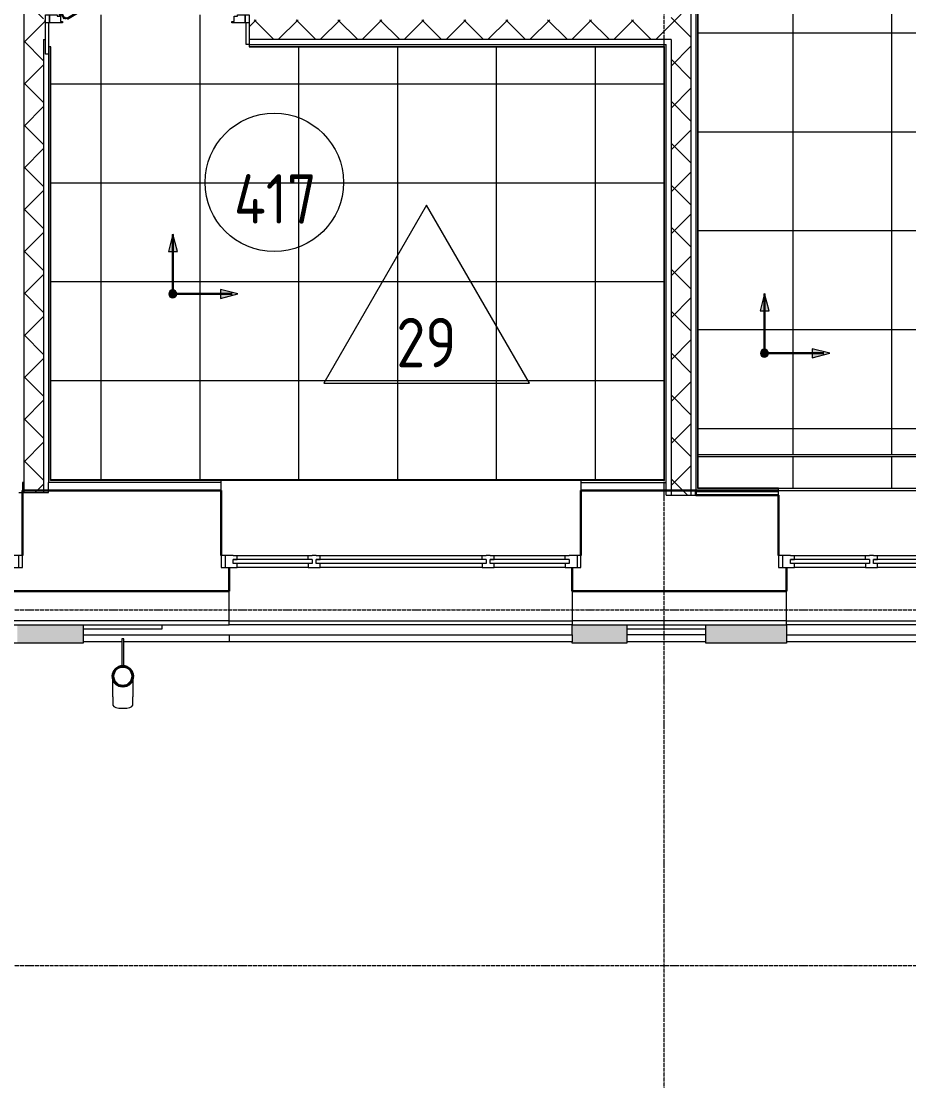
# Model space of a CAD drawing. Header units: millimetres. Extents: x -10915 to 62537, y -37640 to 44223.
# Drawn here: x 35197 to 39688, y -587 to 4771 of the extents above; entities that cross this region are included whole.
import ezdxf

# ---------------------------------------------------------------- set-up
doc = ezdxf.new("R2010")
doc.units = ezdxf.units.MM
doc.linetypes.add('ADSK_Линия сетки', pattern=[25, 20, -2.5, 0, -2.5])
for name, color, linetype, lineweight in [('_ Окна', 7, 'Continuous', 9), ('Двери', 7, 'Continuous', 9), ('Марки', 7, 'Continuous', 20), ('Марки помещений', 7, 'Continuous', 20), ('Обобщенные модели', 7, 'Continuous', 18), ('Ограждение', 7, 'Continuous', 9), ('Окна', 7, 'Continuous', 9), ('Оси', 7, 'Continuous', 9), ('Перекрытие', 7, 'Continuous', 18), ('Перекрытие штриховка', 7, 'Continuous', 18), ('Стены внутренние', 7, 'Continuous', 18), ('Стены наружные', 7, 'Continuous', 18), ('Стены несущие', 7, 'Continuous', 30), ('Стены отделка', 7, 'Continuous', 30), ('Стены штриховка', 7, 'Continuous', 9), ('Узлы', 7, 'Continuous', 18)]:
    doc.layers.add(name, color=color, linetype=linetype, lineweight=lineweight)
doc.layers.add('Линии', color=7, linetype='Continuous', lineweight=9, true_color=0x00a600)
doc.styles.add('GOST Common_2', font='GOST_Common.ttf', dxfattribs={"width": 0.9, "height": 250})
pattern_1 = [(45, (0, 0), (-106.066, 106.066), []), (135, (0, 0), (-106.066, -106.066), [])]

# ---------------------------------------------------------------- blocks, each defined once
blk = doc.blocks.new('АС_Дверь_Однопольная_Алюминиевая - 1030х2200 алюм ост с мат_плёнкой Д19п-3648776-План полов 4-го этажа')
at = {"layer": 'Двери'}
for p, q in [((-390, -35), (-370, -35)), ((-390, -75), (-390, -35)), ((-370, -35), (-370, -75)), ((-370, -35), (-303, -35)), ((-370, -75), (-370, -35)), ((-314.5, -41.5), (-314.5, -68.5)), ((-303, -41.5), (-314.5, -41.5)), ((-303, -35), (-303, -41.5)), ((553, -35), (620, -35)), ((553, -41.5), (553, -35)), ((564.5, -41.5), (553, -41.5)), ((564.5, -68.5), (564.5, -41.5)), ((620, -35), (640, -35)), ((620, -75), (620, -35)), ((620, -35), (620, -75)), ((640, -35), (640, -75)), ((-370, -75), (-390, -75)), ((-331, -75), (-370, -75)), ((-331, -68.5), (-331, -75)), ((-314.5, -68.5), (-331, -68.5)), ((500.3, -82.9), (-171.7, -470.9)), ((-161, -489.5), (511.1, -101.5)), ((-160.6, -454.1), (480.2, -84.1)), ((511.1, -101.5), (500.3, -82.9)), ((581, -68.5), (564.5, -68.5)), ((581, -75), (581, -68.5)), ((620, -75), (581, -75)), ((640, -75), (620, -75)), ((500.2, -118.8), (-140.6, -488.8)), ((-171.7, -470.9), (-161, -489.5))]:
    blk.add_line(p, q, dxfattribs=at)
at = {"layer": 'Двери', "lineweight": 30}
for p, q in [((480.2, -84.1), (530.5, -55.1)), ((480.2, -84.1), (484.7, -91.9)), ((484.7, -91.9), (500.3, -82.9)), ((511.1, -101.5), (495.5, -110.5)), ((570.4, -78.3), (500.2, -118.8)), ((500.3, -82.9), (511.1, -101.5)), ((530.5, -55.1), (533.7, -60.7)), ((533.7, -60.7), (543.7, -55)), ((543.7, -55), (557.2, -78.4)), ((557.2, -78.4), (567.1, -72.6)), ((567.1, -72.6), (570.4, -78.3)), ((495.5, -110.5), (500.2, -118.8)), ((-210.9, -483.1), (-160.6, -454.1)), ((-156.1, -461.9), (-171.7, -470.9)), ((-171.7, -470.9), (-161, -489.5)), ((-161, -489.5), (-145.4, -480.5)), ((-160.6, -454.1), (-156.1, -461.9)), ((-145.4, -480.5), (-140.6, -488.8)), ((-217.6, -494.5), (-207.6, -488.7)), ((-204.1, -517.9), (-217.6, -494.5)), ((-214, -523.6), (-204.1, -517.9)), ((-210.8, -529.3), (-214, -523.6)), ((-207.6, -488.7), (-210.9, -483.1)), ((-140.6, -488.8), (-210.8, -529.3))]:
    blk.add_line(p, q, dxfattribs=at)
blk = doc.blocks.new('окно трехпол с фрамугой - 1800 и 1820х2300_h___нов_ ок15-2116658-План полов 4-го этажа')
at = {"layer": '_ Окна', "lineweight": 18}
for p, q in [((-830, 135), (-910, 135)), ((-910, 135), (-910, 75)), ((-850, 95), (-850, 115)), ((-850, 115), (-830, 115)), ((-830, 115), (-830, 135)), ((-410, 135), (-470, 135)), ((-470, 135), (-470, 115)), ((-470, 115), (-450, 115)), ((-450, 115), (-450, 95)), ((-430, 95), (-430, 115)), ((-430, 115), (-410, 115)), ((-410, 115), (-410, 135)), ((470, 135), (410, 135)), ((410, 135), (410, 115)), ((410, 115), (430, 115)), ((430, 115), (430, 95)), ((450, 95), (450, 115)), ((450, 115), (470, 115)), ((470, 115), (470, 135)), ((830, 135), (830, 115)), ((910, 135), (830, 135)), ((830, 115), (850, 115)), ((850, 115), (850, 95)), ((910, 75), (910, 135)), ((-910, 75), (-850, 75)), ((-850, 95), (-830, 95)), ((-830, 75), (-850, 75)), ((-830, 95), (-830, 75)), ((-470, 95), (-470, 75)), ((-450, 95), (-470, 95)), ((-450, 75), (-470, 75)), ((-450, 75), (-430, 75)), ((-430, 95), (-410, 95)), ((-410, 75), (-430, 75)), ((-410, 95), (-410, 75)), ((410, 95), (410, 75)), ((430, 95), (410, 95)), ((430, 75), (410, 75)), ((430, 75), (450, 75)), ((450, 95), (470, 95)), ((470, 75), (450, 75)), ((470, 95), (470, 75)), ((830, 95), (830, 75)), ((850, 95), (830, 95)), ((850, 75), (830, 75)), ((850, 75), (910, 75))]:
    blk.add_line(p, q, dxfattribs=at)
at = {"layer": '_ Окна'}
for p, q in [((-890, 75), (-890, 135)), ((-830, 115), (-470, 115)), ((-410, 115), (410, 115)), ((470, 115), (830, 115)), ((890, 75), (890, 135)), ((-850, 95), (-450, 95)), ((-430, 95), (430, 95)), ((450, 95), (850, 95))]:
    blk.add_line(p, q, dxfattribs=at)
at = {"layer": 'Окна'}
for p, q in [((-830, 135), (-470, 135)), ((-410, 135), (410, 135)), ((470, 135), (830, 135)), ((-470, 75), (-830, 75)), ((410, 75), (-410, 75)), ((830, 75), (470, 75))]:
    blk.add_line(p, q, dxfattribs=at)
blk = doc.blocks.new('окно трехпол с фрамугой - 1800 и 1820х2300_h___нов_ ок15-V17-План полов 4-го этажа')
at = {"layer": '_ Окна', "lineweight": 18}
for p, q in [((-830, 135), (-910, 135)), ((-910, 135), (-910, 75)), ((-850, 95), (-850, 115)), ((-850, 115), (-830, 115)), ((-830, 115), (-830, 135)), ((-410, 135), (-470, 135)), ((-470, 135), (-470, 115)), ((-470, 115), (-450, 115)), ((-450, 115), (-450, 95)), ((-430, 95), (-430, 115)), ((-430, 115), (-410, 115)), ((-410, 115), (-410, 135)), ((470, 135), (410, 135)), ((410, 135), (410, 115)), ((410, 115), (430, 115)), ((430, 115), (430, 95)), ((450, 95), (450, 115)), ((450, 115), (470, 115)), ((470, 115), (470, 135)), ((830, 135), (830, 115)), ((910, 135), (830, 135)), ((830, 115), (850, 115)), ((850, 115), (850, 95)), ((910, 75), (910, 135)), ((-910, 75), (-850, 75)), ((-850, 95), (-830, 95)), ((-830, 75), (-850, 75)), ((-830, 95), (-830, 75)), ((-470, 95), (-470, 75)), ((-450, 95), (-470, 95)), ((-450, 75), (-470, 75)), ((-450, 75), (-430, 75)), ((-430, 95), (-410, 95)), ((-410, 75), (-430, 75)), ((-410, 95), (-410, 75)), ((410, 95), (410, 75)), ((430, 95), (410, 95)), ((430, 75), (410, 75)), ((430, 75), (450, 75)), ((450, 95), (470, 95)), ((470, 75), (450, 75)), ((470, 95), (470, 75)), ((830, 95), (830, 75)), ((850, 95), (830, 95)), ((850, 75), (830, 75)), ((850, 75), (910, 75))]:
    blk.add_line(p, q, dxfattribs=at)
at = {"layer": '_ Окна'}
for p, q in [((-890, 75), (-890, 135)), ((-830, 115), (-470, 115)), ((-410, 115), (410, 115)), ((470, 115), (830, 115)), ((890, 75), (890, 135)), ((-850, 95), (-450, 95)), ((-430, 95), (430, 95)), ((450, 95), (850, 95))]:
    blk.add_line(p, q, dxfattribs=at)
at = {"layer": 'Окна'}
for p, q in [((-830, 135), (-470, 135)), ((-410, 135), (410, 135)), ((470, 135), (830, 135)), ((-470, 75), (-830, 75)), ((410, 75), (-410, 75)), ((830, 75), (470, 75))]:
    blk.add_line(p, q, dxfattribs=at)
blk = doc.blocks.new('окно трехпол с фрамугой - 1800 и 1820х2300_h___нов_ ок15-V18-План полов 4-го этажа')
at = {"layer": '_ Окна', "lineweight": 18}
for p, q in [((-830, 135), (-910, 135)), ((-910, 135), (-910, 75)), ((-850, 95), (-850, 115)), ((-850, 115), (-830, 115)), ((-830, 115), (-830, 135)), ((-410, 135), (-470, 135)), ((-470, 135), (-470, 115)), ((-470, 115), (-450, 115)), ((-450, 115), (-450, 95)), ((-430, 95), (-430, 115)), ((-430, 115), (-410, 115)), ((-410, 115), (-410, 135)), ((470, 135), (410, 135)), ((410, 135), (410, 115)), ((410, 115), (430, 115)), ((430, 115), (430, 95)), ((450, 95), (450, 115)), ((450, 115), (470, 115)), ((470, 115), (470, 135)), ((830, 135), (830, 115)), ((910, 135), (830, 135)), ((830, 115), (850, 115)), ((850, 115), (850, 95)), ((910, 75), (910, 135)), ((-910, 75), (-850, 75)), ((-850, 95), (-830, 95)), ((-830, 75), (-850, 75)), ((-830, 95), (-830, 75)), ((-470, 95), (-470, 75)), ((-450, 95), (-470, 95)), ((-450, 75), (-470, 75)), ((-450, 75), (-430, 75)), ((-430, 95), (-410, 95)), ((-410, 75), (-430, 75)), ((-410, 95), (-410, 75)), ((410, 95), (410, 75)), ((430, 95), (410, 95)), ((430, 75), (410, 75)), ((430, 75), (450, 75)), ((450, 95), (470, 95)), ((470, 75), (450, 75)), ((470, 95), (470, 75)), ((830, 95), (830, 75)), ((850, 95), (830, 95)), ((850, 75), (830, 75)), ((850, 75), (910, 75))]:
    blk.add_line(p, q, dxfattribs=at)
at = {"layer": '_ Окна'}
for p, q in [((-890, 75), (-890, 135)), ((-830, 115), (-470, 115)), ((-410, 115), (410, 115)), ((470, 115), (830, 115)), ((890, 75), (890, 135)), ((-850, 95), (-450, 95)), ((-430, 95), (430, 95)), ((450, 95), (850, 95))]:
    blk.add_line(p, q, dxfattribs=at)
at = {"layer": 'Окна'}
for p, q in [((-830, 135), (-470, 135)), ((-410, 135), (410, 135)), ((470, 135), (830, 135)), ((-470, 75), (-830, 75)), ((410, 75), (-410, 75)), ((830, 75), (470, 75))]:
    blk.add_line(p, q, dxfattribs=at)
blk = doc.blocks.new('Водосток - Тип 1 _карниз больше 490мм_-5162063-План полов 4-го этажа')
at = {"layer": 'Обобщенные модели'}
for p, q in [((75, 306.2), (75, 263.6)), ((175, 263.6), (175, 306.2)), ((120, 109.1), (120, -30)), ((130, -30), (130, 109.1)), ((120, -30), (130, -30))]:
    blk.add_line(p, q, dxfattribs=at)
at = {"layer": 'Обобщенные модели', "flags": 128}
for points in [[(75, 173), (75, 174.3), (75, 177), (75, 179.8), (75, 182.9), (75, 186.2), (75, 189.7), (75, 193.4), (75, 197.2), (75, 201.3), (75, 205.5), (75, 209.9), (75, 214.4), (75, 219.1), (75, 224), (75, 229), (75, 234.1), (75, 239.3), (75, 244.6), (75, 250.1), (75, 255.6), (75, 261.3), (75, 263.6)], [(175, 263.6), (175, 258), (175, 252.4), (175, 246.9), (175, 241.5), (175, 236.2), (175, 231.1), (175, 226), (175, 221.1), (175, 216.4), (175, 211.8), (175, 207.3), (175, 203), (175, 198.9), (175, 194.9), (175, 191.2), (175, 187.6), (175, 184.3), (175, 181.1), (175, 178.1), (175, 175.4), (175, 173)]]:
    blk.add_lwpolyline(points, dxfattribs=at)
at = {"layer": 'Обобщенные модели'}
for start, end in [(90, 270), (270, 90)]:
    blk.add_arc((125, 160), 52, start, end, dxfattribs=at)
at = {"layer": 'Обобщенные модели', "lineweight": 40}
for start, end in [(90, 270), (270, 90)]:
    blk.add_arc((125, 160), 50, start, end, dxfattribs=at)
at = {"layer": 'Обобщенные модели'}
for start_param, end_param in [(4.712389, 6.283185), (3.141593, 4.712389)]:
    blk.add_ellipse((125, 306.2), major_axis=(-50, 0), ratio=0.309017, start_param=start_param, end_param=end_param, dxfattribs=at)
blk = doc.blocks.new('Ограждение - Ограждение-5156683-План полов 4-го этажа')
at = {"layer": 'Ограждение', "true_color": 0x373f43}
blk.add_hatch(color=149, dxfattribs=at).paths.add_polyline_path([(35178.3, 1625.4), (35510.6, 1625.4), (35510.6, 1717.2), (35178.3, 1717.2), (35178.3, 1626), (35159, 1625.4)])
at = {"layer": 'Ограждение'}
for p, q in [((35510.6, 1717.2), (35178.3, 1717.2)), ((35510.6, 1698.2), (35510.6, 1625.4)), ((35510.6, 1625.4), (35159, 1625.4))]:
    blk.add_line(p, q, dxfattribs=at)
blk = doc.blocks.new('Ограждение - Ограждение-5156797-План полов 4-го этажа')
at = {"layer": 'Ограждение', "true_color": 0x373f43}
blk.add_hatch(color=149, dxfattribs=at).paths.add_polyline_path([(38260.6, 1625.4), (38260.6, 1717.2), (37984.1, 1717.2), (37984.1, 1625.4)])
at = {"layer": 'Ограждение'}
for p, q in [((37984.1, 1717.2), (37984.1, 1718.2)), ((37984.1, 1668.2), (37984.1, 1717.2)), ((38260.6, 1717.2), (37984.1, 1717.2)), ((38260.6, 1698.2), (38260.6, 1625.4)), ((37984.1, 1625.4), (37984.1, 1633.2)), ((38260.6, 1625.4), (37984.1, 1625.4))]:
    blk.add_line(p, q, dxfattribs=at)
blk = doc.blocks.new('Ограждение - Ограждение-5156928-План полов 4-го этажа')
at = {"layer": 'Ограждение', "true_color": 0x373f43}
blk.add_hatch(color=149, dxfattribs=at).paths.add_polyline_path([(39069.1, 1625.4), (39069.1, 1717.2), (38660.6, 1717.2), (38660.6, 1625.4)])
at = {"layer": 'Ограждение'}
for p, q in [((39069.1, 1717.2), (38660.6, 1717.2)), ((39069.1, 1718.2), (39069.1, 1717.2)), ((39069.1, 1717.2), (39069.1, 1668.2)), ((38660.6, 1625.4), (38660.6, 1698.2)), ((39069.1, 1625.4), (38660.6, 1625.4)), ((39069.1, 1633.2), (39069.1, 1625.4))]:
    blk.add_line(p, q, dxfattribs=at)
blk = doc.blocks.new('ADSK_Марка_Помещение_ОдноЗначение - Номер-159740-План полов 4-го этажа')
at = {"layer": 'Марки помещений'}
blk.add_circle((0, 0), 3.5, dxfattribs=at)
blk = doc.blocks.new('ADSK_Марка_ПерекрытиеПол - Экземпляр_Отделка пола-158379-План полов 4-го этажа')
at = {"layer": 'Марки', "color": 1, "true_color": 0xff0000}
for p, q in [((0, 9), (-5.196, 0)), ((5.196, 0), (0, 9)), ((-5.196, 0), (5.196, 0))]:
    blk.add_line(p, q, dxfattribs=at)

msp = doc.modelspace()

# ---------------------------------------------------------------- hatches: boundary and pattern name
at = {"layer": 'Перекрытие штриховка', "lineweight": 9, "true_color": 0x787878}
h = msp.add_hatch(dxfattribs=at)
h.set_pattern_fill('FP_54', color=8, style=0, pattern_type=2)
h.set_pattern_definition([(270, (602.2, 36711.3), (500, 3e-14), []), (0, (602.2, 36711.3), (0, 500), [])])
h.paths.add_polyline_path([(38622, 2410.232), (38620.546, 2408.232), (38622, 2408.232)])
h.paths.add_polyline_path([(41515.802, 2410.232), (41514.056, 2567.621), (38622, 2567.621), (38622, 2410.232), (41483.028, 2410.232)])
h.paths.add_polyline_path([(41517.825, 2408.232), (41515.802, 2410.232), (41515.936, 2408.232)])
h.paths.add_polyline_path([(38622, 8216.238), (38622, 8218.238), (38620.229, 8218.01)])
h.paths.add_polyline_path([(41457.211, 2579.621), (41513.922, 2579.621), (41457.211, 7689.201), (40228.5, 7689.201), (40228.5, 7695.201), (40222.5, 7695.201), (40222.5, 7795.201), (40216.5, 7795.201), (40216.5, 8216.238), (39729.5, 8216.238), (39729.5, 8248.238), (39712.5, 8248.238), (39712.5, 8718.238), (39642.5, 8718.238), (39642.5, 8724.738), (39654, 8724.738), (39654, 8751.738), (39670.5, 8751.738), (39670.5, 8758.238), (38843.5, 8758.238), (38809.048, 8738.347), (38805.798, 8743.976), (38795.769, 8738.347), (38784.285, 8758.238), (38775, 8757.372), (38772.379, 8755.859), (38771.006, 8758.238), (38758.5, 8758.238), (38758.5, 8751.738), (38775, 8751.738), (38775, 8724.738), (38786.5, 8724.738), (38786.5, 8718.238), (38712.5, 8718.238), (38712.5, 8248.238), (38610, 8248.238), (38610, 8228.238), (38699.5, 8228.238), (38699.5, 8216.238), (38622, 8216.238), (38622, 2579.621), (41428.314, 2579.621)])
h.paths.add_polyline_path([(41457.211, 7689.201), (41459.211, 7689.201), (41459.189, 7691.201)])
h.paths.add_polyline_path([(40216.5, 8216.238), (40218.5, 8216.238), (40218.5, 8218.238)])
h = msp.add_hatch(dxfattribs=at)
h.set_pattern_fill('FP_61', color=8, style=0, pattern_type=2)
h.set_pattern_definition([(0, (-397.8, 9453.67), (0, 500), []), (90, (-397.8, 9453.67), (-500, 3e-14), [])])
h.paths.add_polyline_path([(38449.565, 2398.232), (38460, 2398.232), (38460, 2438.232), (38449.565, 2438.232), (38449.565, 2409.305)])
h.paths.add_polyline_path([(38448, 2448.232), (38450, 2448.232), (38448, 2450.232)])
h.paths.add_polyline_path([(38448, 4641.238), (38450, 4641.238), (38450, 4643.238)])
h.paths.add_polyline_path([(35347, 2450.232), (38448, 2450.232), (38448, 4641.238), (36350, 4641.238), (36350, 4653.238), (36335, 4653.238), (36335, 4763.238), (36263, 4763.238), (36263, 4769.738), (36274.5, 4769.738), (36274.5, 4796.738), (36291, 4796.738), (36291, 4803.238), (35464, 4803.238), (35429.548, 4783.347), (35426.298, 4788.976), (35416.269, 4783.347), (35404.785, 4803.238), (35395.5, 4802.372), (35392.879, 4800.859), (35391.506, 4803.238), (35379, 4803.238), (35379, 4796.738), (35395.5, 4796.738), (35395.5, 4769.738), (35407, 4769.738), (35407, 4763.238), (35335, 4763.238), (35335, 4641.238), (35347, 4641.238), (35347, 2462.228)])
h.paths.add_polyline_path([(35345, 2448.232), (35347, 2450.232), (35345, 2450.232)])
at = {"layer": 'Стены внутренние', "lineweight": 9}
h = msp.add_hatch(dxfattribs=at)
h.set_pattern_fill('FP_3', color=256, style=0, pattern_type=2)
h.set_pattern_definition(pattern_1)
h.paths.add_polyline_path([(35234.778, 2388.238), (35310, 2388.238), (35310, 7113.238), (35210, 7113.238), (35210, 2388.238)])
h.paths.add_polyline_path([(35310, 8183.238), (35310, 8228.238), (35210, 8228.238), (35210, 8183.238), (35255, 8183.238)])
h = msp.add_hatch(dxfattribs=at)
h.set_pattern_fill('FP_3', color=256, style=0, pattern_type=2)
h.set_pattern_definition(pattern_1)
h.paths.add_polyline_path([(38577.325, 2373.428), (38585, 2373.428), (38585, 8248.238), (38485, 8248.238), (38485, 2373.428)])
h = msp.add_hatch(dxfattribs=at)
h.set_pattern_fill('FP_3', color=256, style=0, pattern_type=2)
h.set_pattern_definition(pattern_1)
h.paths.add_polyline_path([(38147.749, 4678.238), (38485, 4678.238), (38485, 4778.238), (36350, 4778.238), (36350, 4678.238), (37548.849, 4678.238)])
h.paths.add_polyline_path([(35320, 4678.238), (35320, 4778.238), (35310, 4778.238), (35310, 4678.238), (35314.283, 4678.238)])
at = {"layer": 'Узлы', "true_color": 0xff0000}
for points in [[(35987.467, 3606.07), (35963.842, 3694.24), (35941.859, 3606.07)], [(35963.842, 3371.419), (35969.018, 3372.1), (35973.842, 3374.098), (35977.984, 3377.277), (35981.162, 3381.419), (35983.16, 3386.242), (35983.842, 3391.419), (35983.16, 3396.595), (35981.162, 3401.419), (35977.984, 3405.561), (35973.842, 3408.739), (35969.018, 3410.737), (35963.842, 3411.419), (35958.666, 3410.737), (35953.842, 3408.739), (35949.7, 3405.561), (35946.521, 3401.419), (35944.523, 3396.595), (35943.842, 3391.419), (35944.523, 3386.242), (35946.521, 3381.419), (35949.7, 3377.277), (35953.842, 3374.098), (35958.666, 3372.1)], [(36205.886, 3369.033), (36294.057, 3392.658), (36205.886, 3414.641), (36205.886, 3371.419)], [(38935.113, 3306.07), (38980.721, 3306.07), (38957.096, 3394.24), (38937.096, 3314.025)], [(38957.096, 3071.419), (38962.273, 3072.1), (38967.096, 3074.098), (38971.238, 3077.277), (38974.417, 3081.419), (38976.415, 3086.242), (38977.096, 3091.419), (38976.415, 3096.595), (38974.417, 3101.419), (38971.238, 3105.561), (38967.096, 3108.739), (38962.273, 3110.737), (38957.096, 3111.419), (38951.92, 3110.737), (38947.096, 3108.739), (38942.954, 3105.561), (38939.776, 3101.419), (38937.778, 3096.595), (38937.096, 3091.419), (38937.778, 3086.242), (38939.776, 3081.419), (38942.954, 3077.277), (38947.096, 3074.098), (38951.92, 3072.1)], [(39199.141, 3069.033), (39287.311, 3092.658), (39199.141, 3114.641), (39199.141, 3071.419)]]:
    msp.add_hatch(color=1, dxfattribs=at).paths.add_polyline_path(points)

# ---------------------------------------------------------------- linework, layer by layer
at = {"layer": 'Линии', "color": 1, "lineweight": 18, "true_color": 0xff0000}
for p, q in [((35963.842, 3694.24), (35941.859, 3606.07)), ((35987.467, 3606.07), (35963.842, 3694.24)), ((35941.859, 3606.07), (35987.467, 3606.07)), ((36294.057, 3392.658), (36205.886, 3414.641)), ((36205.886, 3414.641), (36205.886, 3369.033)), ((36205.886, 3369.033), (36294.057, 3392.658)), ((38957.096, 3394.24), (38935.113, 3306.07)), ((38980.721, 3306.07), (38957.096, 3394.24)), ((38935.113, 3306.07), (38980.721, 3306.07)), ((39287.311, 3092.658), (39199.141, 3114.641)), ((39199.141, 3114.641), (39199.141, 3069.033)), ((39199.141, 3069.033), (39287.311, 3092.658))]:
    msp.add_line(p, q, dxfattribs=at)
at = {"layer": 'Линии', "color": 1, "lineweight": 30, "true_color": 0xff0000}
for p, q in [((35963.842, 3391.419), (35963.842, 3691.419)), ((35963.842, 3391.419), (36263.842, 3391.419)), ((38957.096, 3091.419), (38957.096, 3391.419)), ((38957.096, 3091.419), (39257.096, 3091.419))]:
    msp.add_line(p, q, dxfattribs=at)
at = {"layer": 'Линии', "color": 1, "lineweight": 18, "true_color": 0xff0000}
for centre, start, end in [((35963.842, 3391.419), 360, 180), ((35963.842, 3391.419), 180, 0), ((38957.096, 3091.419), 360, 180), ((38957.096, 3091.419), 180, 0)]:
    msp.add_arc(centre, 20, start, end, dxfattribs=at)
at = {"layer": 'Оси', "linetype": 'ADSK_Линия сетки'}
for p, q in [((38449.565, -5058.965), (38449.565, 20964.27)), ((-10114.729, 1795), (50470.443, 1795)), ((-10114.729, -5), (50470.443, -5))]:
    msp.add_line(p, q, dxfattribs=at)
at = {"layer": 'Перекрытие'}
for p, q in [((35335, 4763.238), (35335, 4641.238)), ((36335, 4653.238), (36335, 4763.238)), ((36350, 4653.238), (36335, 4653.238))]:
    msp.add_line(p, q, dxfattribs=at)
at = {"layer": 'Стены внутренние'}
for p, q in [((38621.942, 2579.621), (41513.986, 2579.621)), ((41514.115, 2567.621), (38621.946, 2567.621)), ((39029.137, 2398.232), (40849.137, 2398.232))]:
    msp.add_line(p, q, dxfattribs=at)
at = {"layer": 'Стены наружные'}
for p, q in [((36209.138, 2450.232), (38029.138, 2450.232)), ((39029.137, 2410.232), (40849.137, 2410.232)), ((36249.138, 1738.232), (37984.138, 1738.232)), ((37984.138, 1718.232), (36249.138, 1718.232)), ((39069.137, 1738.232), (40804.137, 1738.232)), ((40804.137, 1718.232), (39069.137, 1718.232)), ((35510.556, 1668.232), (37984.138, 1668.232)), ((36249.138, 1668.232), (36249.138, 1633.232)), ((37984.138, 1668.232), (37984.138, 1633.232)), ((38660.556, 1668.232), (38260.556, 1668.232)), ((39069.137, 1668.232), (41265.098, 1668.232)), ((39069.137, 1668.232), (39069.137, 1633.232)), ((35706.597, 1633.232), (35510.556, 1633.232)), ((37984.138, 1633.232), (35716.874, 1633.232)), ((38660.556, 1633.232), (38260.556, 1633.232)), ((41230.07, 1633.232), (39069.137, 1633.232))]:
    msp.add_line(p, q, dxfattribs=at)
at = {"layer": 'Стены несущие'}
for p, q in [((35203.995, 2398.232), (36209.138, 2398.232)), ((35203.995, 2398.232), (35203.995, 2068.232)), ((36209.138, 2068.232), (36209.138, 2398.232)), ((38029.138, 2398.232), (38029.138, 2068.232)), ((38029.138, 2398.232), (39029.137, 2398.232)), ((38610, 2373.428), (38610, 2393.428)), ((38610, 2393.428), (39029.137, 2393.428)), ((39029.137, 2373.428), (38610, 2373.428)), ((39029.137, 2393.428), (39029.137, 2398.232)), ((39029.137, 2068.232), (39029.137, 2373.428)), ((36249.138, 1888.232), (36249.138, 2008.232)), ((37984.138, 2008.232), (37984.138, 1888.232)), ((39069.137, 1888.232), (39069.137, 2008.232)), ((35158.995, 1888.232), (36249.138, 1888.232)), ((37984.138, 1888.232), (39069.137, 1888.232))]:
    msp.add_line(p, q, dxfattribs=at)
at = {"layer": 'Стены отделка', "lineweight": 9}
for p, q in [((38610, 8248.238), (38610, 2393.428)), ((38622, 2410.232), (38622, 8216.238)), ((35320, 4603.238), (35320, 4763.238)), ((36350, 4763.238), (36350, 4641.238)), ((35335, 4641.238), (35335, 2438.232)), ((35347, 4641.238), (35335, 4641.238)), ((35347, 2450.232), (35347, 4641.238)), ((36350, 4641.238), (38448, 4641.238)), ((38448, 4641.238), (38448, 2450.232)), ((38460, 2373.428), (38460, 4653.238)), ((35335, 4603.238), (35320, 4603.238)), ((35213.136, 2438.232), (35203.995, 2438.232)), ((35203.995, 2438.232), (35203.995, 2398.232)), ((35213.136, 2398.232), (35213.136, 2438.232)), ((36209.138, 2450.232), (35347, 2450.232)), ((36209.138, 2398.232), (36209.138, 2450.232)), ((38029.138, 2450.232), (38029.138, 2398.232)), ((38448, 2450.232), (38029.138, 2450.232)), ((38449.565, 2398.232), (38449.565, 2438.232)), ((38450, 2438.232), (38460, 2438.232)), ((35185, 2388.238), (35335, 2388.238)), ((35335, 2388.238), (35335, 2398.232)), ((38460, 2373.428), (38610, 2373.428)), ((39029.137, 2410.232), (38622, 2410.232)), ((39029.137, 2398.232), (39029.137, 2410.232)), ((39029.137, 2373.428), (39029.137, 2393.428)), ((36249.138, 1718.232), (36249.138, 1888.232)), ((37984.138, 1888.232), (37984.138, 1718.232)), ((39069.137, 1718.232), (39069.137, 1888.232)), ((36249.138, 1738.232), (35158.995, 1738.232)), ((35158.995, 1718.232), (36249.138, 1718.232)), ((35510.556, 1718.232), (35510.556, 1698.232)), ((35910.556, 1698.232), (35910.556, 1718.232)), ((39069.137, 1738.232), (37984.138, 1738.232)), ((37984.138, 1718.232), (39069.137, 1718.232)), ((38260.556, 1718.232), (38260.556, 1698.232)), ((38660.556, 1698.232), (38660.556, 1718.232)), ((35510.556, 1698.232), (35910.556, 1698.232)), ((38260.556, 1698.232), (38660.556, 1698.232))]:
    msp.add_line(p, q, dxfattribs=at)
at = {"layer": 'Стены штриховка'}
for p, q in [((38585, 8248.238), (38585, 2373.428)), ((38620, 2408.232), (38620, 8218.238)), ((35210, 7113.238), (35210, 2388.238)), ((35310, 4678.238), (35310, 2388.238)), ((35310, 4678.238), (35320, 4678.238)), ((38485, 4678.238), (36350, 4678.238)), ((38485, 4678.238), (38485, 2373.428)), ((35345, 2448.232), (35345, 4641.238)), ((36350, 4653.238), (38460, 4653.238)), ((36350, 4643.238), (38450, 4643.238)), ((38450, 4643.238), (38450, 2448.232)), ((35335, 2398.232), (35335, 2438.232)), ((36209.138, 2438.232), (35335, 2438.232)), ((36209.138, 2448.232), (35345, 2448.232)), ((38450, 2448.232), (38029.138, 2448.232)), ((38029.138, 2438.232), (38450, 2438.232)), ((39029.137, 2408.232), (38620, 2408.232))]:
    msp.add_line(p, q, dxfattribs=at)

# ---------------------------------------------------------------- block references
at = {"layer": 'Двери', "rotation": 180}
msp.add_blockref('АС_Дверь_Однопольная_Алюминиевая - 1030х2200 алюм ост с мат_плёнкой Д19п-3648776-План полов 4-го этажа', (35960, 4728.238), dxfattribs=at)
at = {"layer": 'Марки', "color": 1, "true_color": 0xff0000, "xscale": 99.99999999999993, "yscale": 99.99999999999993, "zscale": 99.99999999999993}
msp.add_blockref('ADSK_Марка_ПерекрытиеПол - Экземпляр_Отделка пола-158379-План полов 4-го этажа', (37248.358, 2941.123), dxfattribs=at)
at = {"layer": 'Марки помещений', "xscale": 99.99999999999993, "yscale": 99.99999999999993, "zscale": 99.99999999999993}
msp.add_blockref('ADSK_Марка_Помещение_ОдноЗначение - Номер-159740-План полов 4-го этажа', (36477.566, 3955.567), dxfattribs=at)
at = {"layer": 'Обобщенные модели', "rotation": 180}
msp.add_blockref('Водосток - Тип 1 _карниз больше 490мм_-5162063-План полов 4-го этажа', (35836.426, 1618.232), dxfattribs=at)
at = {"layer": 'Ограждение'}
for name in ['Ограждение - Ограждение-5156683-План полов 4-го этажа', 'Ограждение - Ограждение-5156797-План полов 4-го этажа', 'Ограждение - Ограждение-5156928-План полов 4-го этажа']:
    msp.add_blockref(name, (0, 0), dxfattribs=at)
at = {"layer": 'Окна', "rotation": 180}
for name, p in [('окно трехпол с фрамугой - 1800 и 1820х2300_h___нов_ ок15-V18-План полов 4-го этажа', (34293.995, 2143.232)), ('окно трехпол с фрамугой - 1800 и 1820х2300_h___нов_ ок15-V17-План полов 4-го этажа', (37119.138, 2143.232)), ('окно трехпол с фрамугой - 1800 и 1820х2300_h___нов_ ок15-2116658-План полов 4-го этажа', (39939.137, 2143.232))]:
    msp.add_blockref(name, p, dxfattribs=at)

# ---------------------------------------------------------------- texts
at = {"layer": 'Марки', "color": 1, "lineweight": 9, "true_color": 0xff0000, "insert": (37247.326, 3145.548), "char_height": 250, "width": 327.6, "attachment_point": 5, "line_spacing_factor": 1.022766, "style": 'GOST Common_2'}
msp.add_mtext('\\pxqc,t1.44,2.88,4.32,5.76,7.2,8.64,10.08,11.52,12.96,14.4,15.84,17.28,18.72,20.16,21.6,23.04,24.48,25.92,27.36,28.8,30.24,31.68,33.12,34.56,36,37.44,38.88,40.32,41.76,43.2,44.64,46.08;{29}', dxfattribs=at)
at = {"layer": 'Марки помещений', "lineweight": 9, "insert": (36482.959, 3871.986), "char_height": 250, "width": 458.1, "attachment_point": 5, "line_spacing_factor": 1.022766, "style": 'GOST Common_2'}
msp.add_mtext('\\pxqc,t1.8,3.6,5.4,7.2,9,10.8,12.6,14.4,16.2,18,19.8,21.6,23.4,25.2,27,28.8,30.6,32.4,34.2,36,37.8,39.6,41.4,43.2,45,46.8,48.6,50.4,52.2,54,55.8,57.6;{417}', dxfattribs=at)

doc.saveas('drawing.dxf')
